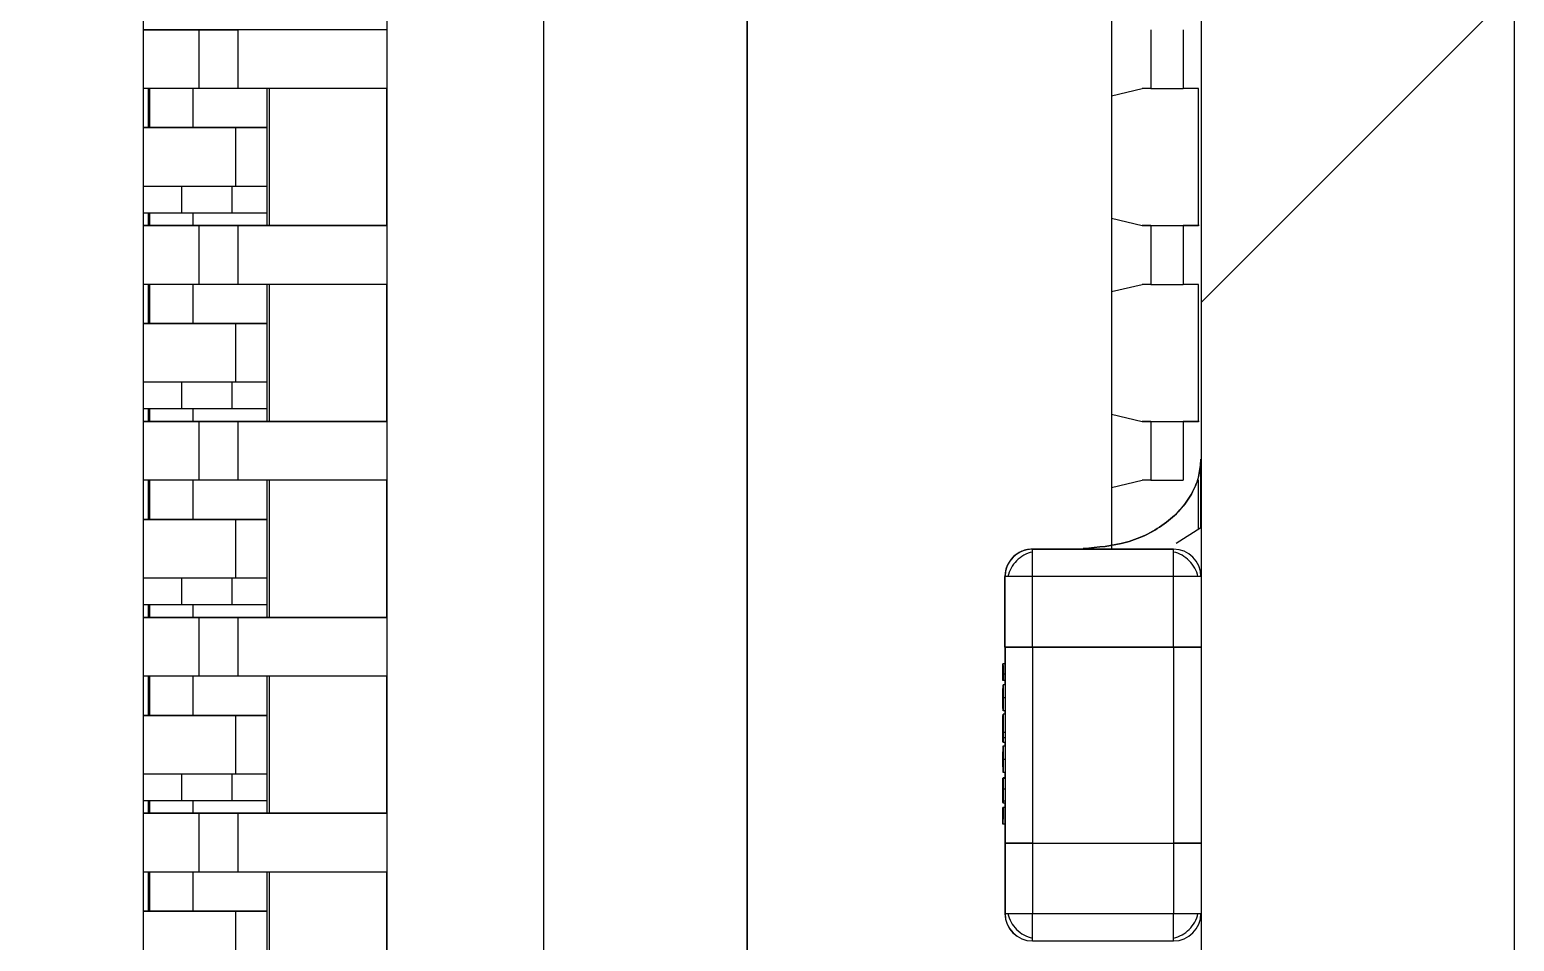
# Model space of a CAD drawing. Header units: millimetres. Extents: x 15 to 1192, y 5 to 836.
# Drawn here: x 573.669 to 577.459, y 328.071 to 330.398 of the extents above; entities that cross this region are included whole.
import ezdxf

# ---------------------------------------------------------------- set-up
doc = ezdxf.new("R2010")
doc.units = ezdxf.units.MM

msp = doc.modelspace()

# ---------------------------------------------------------------- hatches: boundary and pattern name
at = {"linetype": 'Continuous', "lineweight": 18}
h = msp.add_hatch(dxfattribs=at)
h.set_pattern_fill('ANSI31', style=0)
h.paths.add_polyline_path([(576.659, 340.82), (576.659, 318.839), (577.4587, 318.839), (577.4587, 340.82)], flags=0)
h = msp.add_hatch(dxfattribs=at)
h.set_pattern_fill('ANSI31', style=0)
edge = h.paths.add_edge_path(flags=0)
edge.add_line((573.9587, 321.6109), (573.9587, 338.1206))
edge.add_ellipse((418.4599, 339.8657), major_axis=(-2090.9818, 0), ratio=0.000836927, start_angle=94.2208639, end_angle=94.2648177, ccw=False)
edge.add_line((572.359, 338.1205), (572.359, 321.611))
edge.add_ellipse((418.4599, 319.8657), major_axis=(-2090.9818, 0), ratio=0.000836927, start_angle=265.7351823, end_angle=265.7791361, ccw=False)

# ---------------------------------------------------------------- linework, layer by layer
at = {"color": 7, "linetype": 'Continuous', "lineweight": 25}
for p, q in [((577.4587, 340.82), (577.4587, 318.839)), ((573.9587, 338.1206), (573.9587, 321.6109)), ((574.5807, 334.778), (574.5807, 320.323)), ((574.9807, 334.778), (574.9807, 320.323)), ((575.5003, 320.323), (575.5003, 334.778)), ((575.5007, 334.778), (575.5007, 320.323)), ((576.659, 334.1012), (576.659, 318.839)), ((576.4307, 330.5572), (576.4307, 329.0721)), ((574.101, 330.398), (573.9587, 330.398)), ((573.9587, 330.398), (574.2004, 330.398)), ((574.2005, 330.398), (574.1006, 330.398)), ((574.1006, 330.398), (574.101, 330.398)), ((574.101, 330.398), (574.101, 330.248)), ((574.5805, 330.398), (574.2005, 330.398)), ((574.2005, 330.398), (574.2005, 330.248)), ((574.5805, 330.398), (574.5804, 330.398)), ((574.5805, 330.398), (574.5805, 330.248)), ((576.5312, 330.398), (576.5312, 330.248)), ((576.6138, 330.398), (576.6138, 330.248)), ((574.101, 330.248), (573.9587, 330.248)), ((573.9718, 330.248), (573.9718, 330.148)), ((573.9753, 330.148), (573.9753, 330.248)), ((574.0854, 330.248), (574.0854, 330.148)), ((574.0856, 330.248), (574.0856, 330.148)), ((574.2005, 330.248), (574.1006, 330.248)), ((574.5805, 330.248), (574.2005, 330.248)), ((574.2742, 330.248), (574.2742, 330.148)), ((574.2803, 330.248), (574.2803, 329.898)), ((574.5803, 329.898), (574.5803, 330.248)), ((576.4307, 330.2294), (576.5085, 330.248)), ((576.5312, 330.248), (576.5085, 330.248)), ((576.5312, 330.248), (576.6138, 330.248)), ((576.6526, 330.248), (576.6138, 330.248)), ((576.6526, 329.898), (576.6526, 330.248)), ((574.1943, 330.148), (573.9587, 330.148)), ((573.9587, 330.148), (574.0937, 330.148)), ((574.0937, 330.148), (574.0941, 330.148)), ((574.0941, 330.148), (574.1942, 330.148)), ((574.1942, 330.148), (574.2742, 330.148)), ((574.1943, 330.148), (574.1943, 329.998)), ((574.2743, 330.148), (574.1943, 330.148)), ((574.2742, 330.148), (574.2743, 330.148)), ((574.2743, 330.148), (574.2743, 329.998)), ((574.1943, 329.998), (573.9587, 329.998)), ((574.0562, 329.998), (574.0562, 329.93)), ((574.1862, 329.93), (574.1862, 329.998)), ((574.2743, 329.998), (574.1943, 329.998)), ((574.2742, 329.998), (574.2742, 329.898)), ((574.0562, 329.93), (573.9587, 329.93)), ((573.9718, 329.93), (573.9718, 329.898)), ((573.9753, 329.898), (573.9753, 329.93)), ((574.1862, 329.93), (574.0562, 329.93)), ((574.0854, 329.93), (574.0854, 329.898)), ((574.0856, 329.93), (574.0856, 329.898)), ((574.2742, 329.93), (574.1862, 329.93)), ((574.101, 329.898), (573.9587, 329.898)), ((573.9587, 329.898), (574.2004, 329.898)), ((574.2005, 329.898), (574.1006, 329.898)), ((574.1006, 329.898), (574.101, 329.898)), ((574.101, 329.898), (574.101, 329.748)), ((574.2004, 329.898), (574.5804, 329.898)), ((574.5805, 329.898), (574.2005, 329.898)), ((574.2005, 329.898), (574.2005, 329.748)), ((574.5805, 329.898), (574.5804, 329.898)), ((574.5805, 329.898), (574.5805, 329.748)), ((576.4307, 329.9165), (576.5085, 329.898)), ((576.5312, 329.898), (576.5085, 329.898)), ((576.5085, 329.898), (576.5858, 329.898)), ((576.5312, 329.898), (576.5312, 329.748)), ((576.5312, 329.898), (576.6138, 329.898)), ((576.5858, 329.898), (576.6343, 329.898)), ((576.6543, 329.898), (576.6138, 329.898)), ((576.6138, 329.898), (576.6138, 329.748)), ((576.6343, 329.898), (576.6526, 329.898)), ((574.101, 329.748), (573.9587, 329.748)), ((573.9718, 329.748), (573.9718, 329.648)), ((573.9753, 329.648), (573.9753, 329.748)), ((574.0854, 329.748), (574.0854, 329.648)), ((574.0856, 329.748), (574.0856, 329.648)), ((574.2005, 329.748), (574.1006, 329.748)), ((574.5805, 329.748), (574.2005, 329.748)), ((574.2742, 329.748), (574.2742, 329.648)), ((574.2803, 329.748), (574.2803, 329.398)), ((574.5803, 329.398), (574.5803, 329.748)), ((576.4307, 329.7294), (576.5085, 329.748)), ((576.5312, 329.748), (576.5085, 329.748)), ((576.5312, 329.748), (576.6138, 329.748)), ((576.6526, 329.748), (576.6138, 329.748)), ((576.6526, 329.398), (576.6526, 329.748)), ((574.1943, 329.648), (573.9587, 329.648)), ((573.9587, 329.648), (574.0937, 329.648)), ((574.0937, 329.648), (574.0941, 329.648)), ((574.0941, 329.648), (574.1942, 329.648)), ((574.1942, 329.648), (574.2742, 329.648)), ((574.1943, 329.648), (574.1943, 329.498)), ((574.2743, 329.648), (574.1943, 329.648)), ((574.2742, 329.648), (574.2743, 329.648)), ((574.2743, 329.648), (574.2743, 329.498)), ((574.1943, 329.498), (573.9587, 329.498)), ((574.0562, 329.498), (574.0562, 329.43)), ((574.1862, 329.43), (574.1862, 329.498)), ((574.2743, 329.498), (574.1943, 329.498)), ((574.2742, 329.498), (574.2742, 329.398)), ((574.0562, 329.43), (573.9587, 329.43)), ((573.9718, 329.43), (573.9718, 329.398)), ((573.9753, 329.398), (573.9753, 329.43)), ((574.1862, 329.43), (574.0562, 329.43)), ((574.0854, 329.43), (574.0854, 329.398)), ((574.0856, 329.43), (574.0856, 329.398)), ((574.2742, 329.43), (574.1862, 329.43)), ((576.4307, 329.4165), (576.5085, 329.398)), ((574.101, 329.398), (573.9587, 329.398)), ((573.9587, 329.398), (574.2004, 329.398)), ((574.2005, 329.398), (574.1006, 329.398)), ((574.1006, 329.398), (574.101, 329.398)), ((574.101, 329.398), (574.101, 329.248)), ((574.2004, 329.398), (574.5804, 329.398)), ((574.5805, 329.398), (574.2005, 329.398)), ((574.2005, 329.398), (574.2005, 329.248)), ((574.5805, 329.398), (574.5804, 329.398)), ((574.5805, 329.398), (574.5805, 329.248)), ((576.5312, 329.398), (576.5085, 329.398)), ((576.5085, 329.398), (576.5858, 329.398)), ((576.5312, 329.398), (576.5312, 329.248)), ((576.5312, 329.398), (576.6138, 329.398)), ((576.5858, 329.398), (576.6343, 329.398)), ((576.6543, 329.398), (576.6138, 329.398)), ((576.6138, 329.398), (576.6138, 329.248)), ((576.6343, 329.398), (576.6526, 329.398)), ((574.101, 329.248), (573.9587, 329.248)), ((573.9718, 329.248), (573.9718, 329.148)), ((573.9753, 329.148), (573.9753, 329.248)), ((574.0854, 329.248), (574.0854, 329.148)), ((574.0856, 329.248), (574.0856, 329.148)), ((574.2005, 329.248), (574.1006, 329.248)), ((574.5805, 329.248), (574.2005, 329.248)), ((574.2742, 329.248), (574.2742, 329.148)), ((574.2803, 329.248), (574.2803, 328.898)), ((574.5803, 328.898), (574.5803, 329.248)), ((576.4307, 329.2294), (576.5085, 329.248)), ((576.5312, 329.248), (576.5085, 329.248)), ((576.5312, 329.248), (576.6138, 329.248)), ((576.6526, 329.1227), (576.6526, 329.248)), ((574.1943, 329.148), (573.9587, 329.148)), ((573.9587, 329.148), (574.0937, 329.148)), ((574.0937, 329.148), (574.0941, 329.148)), ((574.0941, 329.148), (574.1942, 329.148)), ((574.1942, 329.148), (574.2742, 329.148)), ((574.1943, 329.148), (574.1943, 328.998)), ((574.2743, 329.148), (574.1943, 329.148)), ((574.2742, 329.148), (574.2743, 329.148)), ((574.2743, 329.148), (574.2743, 328.998)), ((576.6587, 329.1268), (576.5953, 329.0862)), ((576.2287, 329.0721), (576.2284, 329.0721)), ((576.2284, 329.0721), (576.3584, 329.0721)), ((576.5887, 329.0721), (576.2287, 329.0721)), ((576.3584, 329.0739), (576.3584, 329.0705)), ((576.3586, 329.0739), (576.3584, 329.0739)), ((576.3584, 329.0721), (576.5884, 329.0721)), ((576.3586, 329.0712), (576.3586, 329.0739)), ((574.1943, 328.998), (573.9587, 328.998)), ((574.0562, 328.998), (574.0562, 328.93)), ((574.1862, 328.93), (574.1862, 328.998)), ((574.2743, 328.998), (574.1943, 328.998)), ((574.2742, 328.998), (574.2742, 328.898)), ((576.1587, 329.0021), (576.1584, 329.0021)), ((576.1584, 328.8221), (576.1584, 329.0021)), ((576.1587, 328.8221), (576.1587, 329.0021)), ((576.1661, 329.0021), (576.1587, 329.0021)), ((576.2287, 329.0021), (576.1661, 329.0021)), ((576.2287, 328.8221), (576.2287, 329.0021)), ((576.5887, 329.0021), (576.2287, 329.0021)), ((576.5887, 328.8221), (576.5887, 329.0021)), ((576.6513, 329.0021), (576.5887, 329.0021)), ((576.6587, 329.0021), (576.6513, 329.0021)), ((574.0562, 328.93), (573.9587, 328.93)), ((573.9718, 328.93), (573.9718, 328.898)), ((573.9753, 328.898), (573.9753, 328.93)), ((574.1862, 328.93), (574.0562, 328.93)), ((574.0854, 328.93), (574.0854, 328.898)), ((574.0856, 328.93), (574.0856, 328.898)), ((574.2742, 328.93), (574.1862, 328.93)), ((574.101, 328.898), (573.9587, 328.898)), ((573.9587, 328.898), (574.2004, 328.898)), ((574.2005, 328.898), (574.1006, 328.898)), ((574.1006, 328.898), (574.101, 328.898)), ((574.101, 328.898), (574.101, 328.748)), ((574.2004, 328.898), (574.5804, 328.898)), ((574.5805, 328.898), (574.2005, 328.898)), ((574.2005, 328.898), (574.2005, 328.748)), ((574.5805, 328.898), (574.5804, 328.898)), ((574.5805, 328.898), (574.5805, 328.748)), ((576.1587, 328.8221), (576.1584, 328.8221)), ((576.1584, 328.8221), (576.1587, 328.8221)), ((576.2283, 328.8221), (576.1584, 328.8221)), ((576.1584, 328.8221), (576.1584, 328.7795)), ((576.2287, 328.8221), (576.1587, 328.8221)), ((576.1587, 328.8221), (576.1587, 328.3221)), ((576.1587, 328.8221), (576.2287, 328.8221)), ((576.5887, 328.8221), (576.2287, 328.8221)), ((576.2287, 328.8221), (576.2287, 328.3221)), ((576.2287, 328.8221), (576.5887, 328.8221)), ((576.6584, 328.8221), (576.5883, 328.8221)), ((576.6587, 328.8221), (576.5887, 328.8221)), ((576.5887, 328.8221), (576.6587, 328.8221)), ((576.5887, 328.8221), (576.5887, 328.3221)), ((576.1584, 328.7795), (576.1534, 328.7795)), ((576.1534, 328.7577), (576.1534, 328.7372)), ((576.1535, 328.7372), (576.1535, 328.7577)), ((576.1584, 328.7577), (576.1584, 328.7372)), ((574.101, 328.748), (573.9587, 328.748)), ((573.9718, 328.748), (573.9718, 328.648)), ((573.9753, 328.648), (573.9753, 328.748)), ((574.0854, 328.748), (574.0854, 328.648)), ((574.0856, 328.748), (574.0856, 328.648)), ((574.2005, 328.748), (574.1006, 328.748)), ((574.5805, 328.748), (574.2005, 328.748)), ((574.2742, 328.748), (574.2742, 328.648)), ((574.2803, 328.748), (574.2803, 328.398)), ((574.5803, 328.398), (574.5803, 328.748)), ((576.1534, 328.7372), (576.1534, 328.7533)), ((576.1584, 328.7372), (576.1534, 328.7372)), ((576.1585, 328.7533), (576.1535, 328.7533)), ((576.1535, 328.7533), (576.1535, 328.7372)), ((576.1585, 328.7372), (576.1535, 328.7372)), ((576.1586, 328.7261), (576.1536, 328.7261)), ((576.1584, 328.7372), (576.1584, 328.7261)), ((576.1585, 328.7533), (576.1585, 328.7372)), ((576.1534, 328.6651), (576.1534, 328.7161)), ((576.1534, 328.7161), (576.1534, 328.7161)), ((576.1534, 328.7161), (576.1534, 328.6971)), ((576.1535, 328.7161), (576.1534, 328.7161)), ((576.1534, 328.7161), (576.1535, 328.7161)), ((576.1534, 328.6971), (576.1535, 328.6971)), ((576.1535, 328.6971), (576.1534, 328.6971)), ((576.1535, 328.6836), (576.1534, 328.6836)), ((576.1534, 328.6836), (576.1534, 328.6651)), ((576.1535, 328.6971), (576.1535, 328.7161)), ((576.1535, 328.7161), (576.1535, 328.7161)), ((576.1535, 328.6945), (576.1535, 328.6836)), ((576.1536, 328.6836), (576.1535, 328.6836)), ((576.1536, 328.7119), (576.1536, 328.7082)), ((576.1536, 328.7083), (576.1536, 328.7119)), ((576.1586, 328.6926), (576.1536, 328.6926)), ((576.1586, 328.7119), (576.1586, 328.7083)), ((574.1943, 328.648), (573.9587, 328.648)), ((573.9587, 328.648), (574.0937, 328.648)), ((574.0937, 328.648), (574.0941, 328.648)), ((574.0941, 328.648), (574.1942, 328.648)), ((574.1942, 328.648), (574.2742, 328.648)), ((574.2743, 328.648), (574.1943, 328.648)), ((574.1943, 328.648), (574.1943, 328.498)), ((574.2742, 328.648), (574.2743, 328.648)), ((574.2743, 328.648), (574.2743, 328.498)), ((576.1534, 328.6651), (576.1534, 328.6651)), ((576.1536, 328.6476), (576.1534, 328.6476)), ((576.1536, 328.6773), (576.1536, 328.6735)), ((576.1536, 328.6735), (576.1536, 328.6772)), ((576.1586, 328.6592), (576.1536, 328.6592)), ((576.1586, 328.6506), (576.1536, 328.6506)), ((576.1536, 328.6506), (576.1536, 328.6038)), ((576.1536, 328.6044), (576.1536, 328.6506)), ((576.1536, 328.6506), (576.1536, 328.6506)), ((576.1586, 328.6506), (576.1536, 328.6506)), ((576.1584, 328.6592), (576.1584, 328.6506)), ((576.1586, 328.6772), (576.1586, 328.6735)), ((576.1586, 328.6506), (576.1586, 328.6038)), ((576.1586, 328.6506), (576.1586, 328.6506)), ((576.1534, 328.6333), (576.1535, 328.6297)), ((576.1534, 328.6298), (576.1534, 328.6333)), ((576.1536, 328.6141), (576.1535, 328.6141)), ((576.1535, 328.6044), (576.1536, 328.6044)), ((576.1535, 328.5909), (576.1535, 328.6044)), ((576.1536, 328.6044), (576.1535, 328.6044)), ((576.1536, 328.6044), (576.1536, 328.6396)), ((576.1536, 328.6396), (576.1536, 328.6044)), ((576.1536, 328.6044), (576.1536, 328.6044)), ((576.1536, 328.6044), (576.1536, 328.6044)), ((576.1586, 328.6038), (576.1536, 328.6038)), ((576.1536, 328.6038), (576.1536, 328.5909)), ((576.1586, 328.6038), (576.1586, 328.5909)), ((576.1534, 328.5949), (576.1534, 328.5987)), ((576.1535, 328.5987), (576.1534, 328.5949)), ((576.1536, 328.5807), (576.1534, 328.5807)), ((576.1536, 328.5691), (576.1534, 328.5691)), ((576.1536, 328.5909), (576.1535, 328.5909)), ((576.1536, 328.5909), (576.1536, 328.5909)), ((576.1536, 328.5909), (576.1536, 328.5785)), ((576.1536, 328.5785), (576.1536, 328.5909)), ((576.1586, 328.5909), (576.1536, 328.5909)), ((576.1536, 328.5785), (576.1536, 328.5785)), ((576.1586, 328.5785), (576.1536, 328.5785)), ((576.1586, 328.5691), (576.1536, 328.5691)), ((576.1584, 328.5785), (576.1584, 328.5691)), ((576.1586, 328.5909), (576.1586, 328.5785)), ((576.1534, 328.5548), (576.1535, 328.5512)), ((576.1534, 328.5513), (576.1534, 328.5548)), ((576.1536, 328.5548), (576.1536, 328.5512)), ((576.1536, 328.5513), (576.1536, 328.5548)), ((576.1586, 328.5356), (576.1536, 328.5356)), ((576.1586, 328.5548), (576.1586, 328.5513)), ((574.1943, 328.498), (573.9587, 328.498)), ((574.0562, 328.498), (574.0562, 328.43)), ((574.1862, 328.43), (574.1862, 328.498)), ((574.2743, 328.498), (574.1943, 328.498)), ((574.2742, 328.498), (574.2742, 328.398)), ((576.1535, 328.5202), (576.1534, 328.5164)), ((576.1534, 328.5164), (576.1534, 328.5201)), ((576.1536, 328.5202), (576.1536, 328.5164)), ((576.1536, 328.5164), (576.1536, 328.5201)), ((576.1586, 328.5022), (576.1536, 328.5022)), ((576.1584, 328.5022), (576.1584, 328.4888)), ((576.1586, 328.5201), (576.1586, 328.5164)), ((576.1534, 328.4877), (576.1534, 328.4877)), ((576.1534, 328.4877), (576.1534, 328.4866)), ((576.1534, 328.4833), (576.1535, 328.4833)), ((576.1535, 328.4833), (576.1534, 328.4833)), ((576.1535, 328.4242), (576.1535, 328.4888)), ((576.1535, 328.4888), (576.1536, 328.4888)), ((576.1535, 328.4888), (576.1585, 328.4888)), ((576.1535, 328.4833), (576.1535, 328.4259)), ((576.1535, 328.4259), (576.1535, 328.4699)), ((576.1535, 328.4699), (576.1535, 328.4699)), ((576.1586, 328.4888), (576.1536, 328.4888)), ((576.1536, 328.4866), (576.1536, 328.4866)), ((576.1586, 328.4866), (576.1536, 328.4866)), ((576.1586, 328.4866), (576.1536, 328.4866)), ((576.1536, 328.4756), (576.1536, 328.4862)), ((576.1536, 328.4756), (576.1536, 328.4242)), ((576.1586, 328.4598), (576.1536, 328.4598)), ((576.1585, 328.4888), (576.1586, 328.4888)), ((576.1586, 328.4888), (576.1586, 328.4866)), ((576.1586, 328.4866), (576.1586, 328.4866)), ((574.0562, 328.43), (573.9587, 328.43)), ((573.9718, 328.43), (573.9718, 328.398)), ((573.9753, 328.398), (573.9753, 328.43)), ((574.1862, 328.43), (574.0562, 328.43)), ((574.0854, 328.43), (574.0854, 328.398)), ((574.0856, 328.43), (574.0856, 328.398)), ((574.2742, 328.43), (574.1862, 328.43)), ((576.1535, 328.4259), (576.1535, 328.4259)), ((576.1536, 328.4242), (576.1535, 328.4242)), ((576.1586, 328.4286), (576.1536, 328.4286)), ((576.1586, 328.4242), (576.1536, 328.4242)), ((576.1584, 328.4242), (576.1584, 328.4126)), ((576.1586, 328.4286), (576.1586, 328.4242)), ((574.101, 328.398), (573.9587, 328.398)), ((573.9587, 328.398), (574.2004, 328.398)), ((574.2005, 328.398), (574.1006, 328.398)), ((574.1006, 328.398), (574.101, 328.398)), ((574.101, 328.398), (574.101, 328.248)), ((574.2004, 328.398), (574.5804, 328.398)), ((574.5805, 328.398), (574.2005, 328.398)), ((574.2005, 328.398), (574.2005, 328.248)), ((574.5805, 328.398), (574.5804, 328.398)), ((574.5805, 328.398), (574.5805, 328.248)), ((576.1534, 328.3965), (576.1534, 328.4126)), ((576.1534, 328.4126), (576.1534, 328.3922)), ((576.1584, 328.4126), (576.1534, 328.4126)), ((576.1535, 328.4126), (576.1535, 328.3965)), ((576.1585, 328.4126), (576.1535, 328.4126)), ((576.1535, 328.3922), (576.1535, 328.4126)), ((576.1584, 328.4126), (576.1584, 328.3922)), ((576.1585, 328.4126), (576.1585, 328.3965)), ((576.1584, 328.3703), (576.1534, 328.3703)), ((576.1584, 328.3703), (576.1584, 328.3221)), ((576.1584, 328.3221), (576.1587, 328.3221)), ((576.2283, 328.3221), (576.1584, 328.3221)), ((576.1584, 328.3221), (576.1584, 328.1421)), ((576.1584, 328.3221), (576.1587, 328.3221)), ((576.1587, 328.3221), (576.1587, 328.1421)), ((576.1587, 328.3221), (576.2287, 328.3221)), ((576.1587, 328.3221), (576.2287, 328.3221)), ((576.2287, 328.3221), (576.2287, 328.1421)), ((576.2287, 328.3221), (576.5887, 328.3221)), ((576.2287, 328.3221), (576.5887, 328.3221)), ((576.6584, 328.3221), (576.5883, 328.3221)), ((576.5887, 328.3221), (576.6587, 328.3221)), ((576.5887, 328.3221), (576.5887, 328.1421)), ((576.5887, 328.3221), (576.6587, 328.3221)), ((574.101, 328.248), (573.9587, 328.248)), ((573.9718, 328.248), (573.9718, 328.148)), ((573.9753, 328.148), (573.9753, 328.248)), ((574.0854, 328.248), (574.0854, 328.148)), ((574.0856, 328.248), (574.0856, 328.148)), ((574.2005, 328.248), (574.1006, 328.248)), ((574.5805, 328.248), (574.2005, 328.248)), ((574.2742, 328.248), (574.2742, 328.148)), ((574.2803, 328.248), (574.2803, 327.898)), ((574.5803, 327.898), (574.5803, 328.248)), ((574.1943, 328.148), (573.9587, 328.148)), ((573.9587, 328.148), (574.0937, 328.148)), ((574.0937, 328.148), (574.0941, 328.148)), ((574.0941, 328.148), (574.1942, 328.148)), ((574.1942, 328.148), (574.2742, 328.148)), ((574.1943, 328.148), (574.1943, 327.998)), ((574.2743, 328.148), (574.1943, 328.148)), ((574.2742, 328.148), (574.2743, 328.148)), ((574.2743, 328.148), (574.2743, 327.998)), ((576.1584, 328.1421), (576.1587, 328.1421)), ((576.1587, 328.1421), (576.1661, 328.1421)), ((576.1661, 328.1421), (576.2287, 328.1421)), ((576.2287, 328.1421), (576.5887, 328.1421)), ((576.5887, 328.1421), (576.6513, 328.1421)), ((576.6513, 328.1421), (576.6587, 328.1421)), ((576.2284, 328.0721), (576.2287, 328.0721)), ((576.2287, 328.0721), (576.5887, 328.0721))]:
    msp.add_line(p, q, dxfattribs=at)
for centre, radius, start, end in [((576.2284, 329.0021), 0.07, 116.5651, 180), ((576.2287, 329.0021), 0.07, 90, 180), ((576.2454, 328.9864), 0.0802, 102.0675, 135.4922), ((576.2284, 329.0021), 0.07, 90, 116.5651), ((575.433, 329.0656), 0.7957, 359.9371, 0.4692), ((530.467, 329.0098), 45.7617, 359.99044, 0.06883), ((576.5887, 329.0021), 0.07, 360, 90), ((575.793, 329.0656), 0.7957, 359.9371, 0.4692), ((530.827, 329.0098), 45.7617, 359.99044, 0.06883), ((576.5719, 328.9864), 0.0802, 44.5128, 77.9457), ((576.2445, 328.9854), 0.0802, 134.5115, 167.9213), ((576.5729, 328.9854), 0.0801, 12.0431, 45.4908), ((576.2284, 328.1421), 0.07, 180, 270), ((576.2287, 328.1421), 0.07, 180, 270), ((576.2445, 328.1589), 0.0802, 192.0787, 225.4885), ((530.467, 328.1345), 45.7617, 359.93117, 0.00956), ((530.827, 328.1345), 45.7617, 359.93117, 0.00956), ((576.5887, 328.1421), 0.07, 270, 0), ((576.5729, 328.1589), 0.0801, 314.5092, 347.9569), ((576.2454, 328.1579), 0.0802, 224.5078, 257.9325), ((575.433, 328.0787), 0.7957, 359.5308, 0.0629), ((576.5719, 328.1579), 0.0802, 282.0543, 315.4872), ((575.793, 328.0787), 0.7957, 359.5308, 0.0629)]:
    msp.add_arc(centre, radius, start, end, dxfattribs=at)
for points, knots in [([(576.6584, 329.3021), (576.6574, 329.2882), (576.6554, 329.259), (576.6382, 329.216), (576.6101, 329.175), (576.5567, 329.1258), (576.471, 329.083), (576.3957, 329.0769), (576.3584, 329.0739)], [0, 0, 0, 0, 0.100714, 0.210053, 0.329126, 0.457656, 0.731371, 1, 1, 1, 1]), ([(576.3586, 329.0739), (576.3959, 329.0769), (576.4712, 329.083), (576.5569, 329.1258), (576.6103, 329.175), (576.6384, 329.216), (576.6555, 329.259), (576.6576, 329.2882), (576.6586, 329.3021)], [0, 0, 0, 0, 0.2686291, 0.5423436, 0.6708736, 0.7899472, 0.8992865, 1, 1, 1, 1]), ([(576.6587, 329.1268), (576.6587, 329.1418), (576.6587, 329.1737), (576.6586, 329.2338), (576.6586, 329.2751), (576.6586, 329.3021)], [0, 0, 0, 0, 0.235122, 0.499263, 1, 1, 1, 1]), ([(576.1947, 329.0632), (576.1912, 329.0611), (576.1831, 329.0562), (576.175, 329.0489), (576.1721, 329.0434), (576.1719, 329.043)], [0, 0, 0, 0, 0.419938, 0.958664, 1, 1, 1, 1]), ([(576.2121, 329.0701), (576.211, 329.0698), (576.2071, 329.0691), (576.2023, 329.0673), (576.1991, 329.0656), (576.1982, 329.0651)], [0, 0, 0, 0, 0.212574, 0.771436, 1, 1, 1, 1]), ([(576.1534, 328.7533), (576.1534, 328.7616), (576.1534, 328.7769), (576.1534, 328.7787), (576.1534, 328.7795)], [0, 0, 0, 0, 0.537554, 1, 1, 1, 1]), ([(576.1534, 328.7795), (576.1534, 328.7792), (576.1535, 328.7785), (576.1535, 328.7704), (576.1535, 328.7598), (576.1535, 328.7533)], [0, 0, 0, 0, 0.300993, 0.572512, 1, 1, 1, 1]), ([(576.1535, 328.7577), (576.1535, 328.7606), (576.1535, 328.7661), (576.1534, 328.7668), (576.1534, 328.7672)], [0, 0, 0, 0, 0.538811, 1, 1, 1, 1]), ([(576.1534, 328.7672), (576.1534, 328.7666), (576.1534, 328.7657), (576.1534, 328.76), (576.1534, 328.7577)], [0, 0, 0, 0, 0.580934, 1, 1, 1, 1]), ([(576.1584, 328.7795), (576.1584, 328.7792), (576.1585, 328.7785), (576.1585, 328.7704), (576.1585, 328.7598), (576.1585, 328.7533)], [0, 0, 0, 0, 0.300993, 0.572512, 1, 1, 1, 1]), ([(576.1535, 328.6926), (576.1535, 328.6953), (576.1535, 328.7005), (576.1535, 328.7077), (576.1536, 328.7137), (576.1536, 328.7204), (576.1536, 328.7254), (576.1536, 328.7259), (576.1536, 328.7261)], [0, 0, 0, 0, 0.112364, 0.214357, 0.313189, 0.416732, 0.666215, 1, 1, 1, 1]), ([(576.1536, 328.7261), (576.1536, 328.7259), (576.1536, 328.7254), (576.1536, 328.7204), (576.1536, 328.7136), (576.1536, 328.7076), (576.1536, 328.7004), (576.1536, 328.6953), (576.1536, 328.6926)], [0, 0, 0, 0, 0.339798, 0.588213, 0.690159, 0.787863, 0.888855, 1, 1, 1, 1]), ([(576.1586, 328.7261), (576.1586, 328.7259), (576.1586, 328.7254), (576.1586, 328.7204), (576.1586, 328.7136), (576.1586, 328.7076), (576.1586, 328.7004), (576.1586, 328.6953), (576.1586, 328.6926)], [0, 0, 0, 0, 0.339798, 0.588213, 0.690159, 0.787863, 0.888855, 1, 1, 1, 1]), ([(576.1535, 328.7161), (576.1535, 328.7137), (576.1535, 328.7093), (576.1535, 328.7035), (576.1535, 328.6992), (576.1535, 328.6966), (576.1535, 328.695), (576.1535, 328.6947), (576.1535, 328.6945)], [0, 0, 0, 0, 0.244776, 0.440534, 0.596769, 0.714682, 0.845808, 1, 1, 1, 1]), ([(576.1536, 328.6592), (576.1536, 328.6595), (576.1536, 328.6599), (576.1536, 328.665), (576.1536, 328.6717), (576.1535, 328.6777), (576.1535, 328.6848), (576.1535, 328.6899), (576.1535, 328.6926)], [0, 0, 0, 0, 0.338871, 0.587953, 0.690412, 0.788303, 0.889184, 1, 1, 1, 1]), ([(576.1536, 328.6926), (576.1536, 328.6943), (576.1536, 328.6977), (576.1536, 328.7022), (576.1536, 328.7059), (576.1536, 328.7075), (576.1536, 328.7083)], [0, 0, 0, 0, 0.254829, 0.49308, 0.735001, 1, 1, 1, 1]), ([(576.1536, 328.7082), (576.1536, 328.7074), (576.1536, 328.7057), (576.1536, 328.702), (576.1536, 328.6976), (576.1536, 328.6943), (576.1536, 328.6926)], [0, 0, 0, 0, 0.265517, 0.508152, 0.746474, 1, 1, 1, 1]), ([(576.1536, 328.6926), (576.1536, 328.691), (576.1536, 328.6877), (576.1536, 328.6833), (576.1536, 328.6797), (576.1536, 328.6781), (576.1536, 328.6773)], [0, 0, 0, 0, 0.253889, 0.492271, 0.734744, 1, 1, 1, 1]), ([(576.1536, 328.6772), (576.1536, 328.678), (576.1536, 328.6796), (576.1536, 328.6833), (576.1536, 328.6877), (576.1536, 328.6909), (576.1536, 328.6926)], [0, 0, 0, 0, 0.265254, 0.507481, 0.745744, 1, 1, 1, 1]), ([(576.1536, 328.6926), (576.1536, 328.6899), (576.1536, 328.6848), (576.1536, 328.6776), (576.1536, 328.6716), (576.1536, 328.6649), (576.1536, 328.6599), (576.1536, 328.6595), (576.1536, 328.6592)], [0, 0, 0, 0, 0.112067, 0.214012, 0.31317, 0.417462, 0.667811, 1, 1, 1, 1]), ([(576.1586, 328.7083), (576.1586, 328.7075), (576.1586, 328.7059), (576.1586, 328.7022), (576.1586, 328.6977), (576.1586, 328.6943), (576.1586, 328.6926)], [0, 0, 0, 0, 0.264999, 0.50692, 0.745171, 1, 1, 1, 1]), ([(576.1586, 328.6926), (576.1586, 328.6899), (576.1586, 328.6848), (576.1586, 328.6776), (576.1586, 328.6716), (576.1586, 328.6649), (576.1586, 328.6599), (576.1586, 328.6595), (576.1586, 328.6592)], [0, 0, 0, 0, 0.112067, 0.214012, 0.31317, 0.417462, 0.667811, 1, 1, 1, 1]), ([(576.1586, 328.6926), (576.1586, 328.6909), (576.1586, 328.6877), (576.1586, 328.6833), (576.1586, 328.6796), (576.1586, 328.678), (576.1586, 328.6772)], [0, 0, 0, 0, 0.254256, 0.492519, 0.734746, 1, 1, 1, 1]), ([(576.1534, 328.6141), (576.1534, 328.6168), (576.1534, 328.622), (576.1534, 328.6292), (576.1534, 328.6352), (576.1534, 328.6419), (576.1534, 328.6469), (576.1534, 328.6473), (576.1534, 328.6476)], [0, 0, 0, 0, 0.112364, 0.214357, 0.313189, 0.416732, 0.666215, 1, 1, 1, 1]), ([(576.1534, 328.6476), (576.1535, 328.6473), (576.1535, 328.6469), (576.1535, 328.6419), (576.1535, 328.6351), (576.1535, 328.6291), (576.1535, 328.6219), (576.1535, 328.6168), (576.1535, 328.6141)], [0, 0, 0, 0, 0.339798, 0.588213, 0.690159, 0.787863, 0.888855, 1, 1, 1, 1]), ([(576.1534, 328.6141), (576.1534, 328.6158), (576.1534, 328.6192), (576.1534, 328.6236), (576.1534, 328.6273), (576.1534, 328.6289), (576.1534, 328.6298)], [0, 0, 0, 0, 0.254829, 0.49308, 0.735001, 1, 1, 1, 1]), ([(576.1534, 328.5987), (576.1534, 328.5995), (576.1534, 328.6011), (576.1534, 328.6047), (576.1534, 328.6091), (576.1534, 328.6124), (576.1534, 328.6141)], [0, 0, 0, 0, 0.265254, 0.507481, 0.745744, 1, 1, 1, 1]), ([(576.1535, 328.6141), (576.1535, 328.6114), (576.1535, 328.6062), (576.1535, 328.5991), (576.1535, 328.5931), (576.1535, 328.5864), (576.1535, 328.5814), (576.1535, 328.5809), (576.1534, 328.5807)], [0, 0, 0, 0, 0.112067, 0.214012, 0.31317, 0.417462, 0.667811, 1, 1, 1, 1]), ([(576.1534, 328.5807), (576.1534, 328.5809), (576.1534, 328.5814), (576.1534, 328.5864), (576.1534, 328.5932), (576.1534, 328.5992), (576.1534, 328.6063), (576.1534, 328.6114), (576.1534, 328.6141)], [0, 0, 0, 0, 0.3388708, 0.5879528, 0.690412, 0.7883032, 0.8891835, 1, 1, 1, 1]), ([(576.1535, 328.6297), (576.1535, 328.6288), (576.1535, 328.6272), (576.1535, 328.6235), (576.1535, 328.6191), (576.1535, 328.6158), (576.1535, 328.6141)], [0, 0, 0, 0, 0.265517, 0.508152, 0.746474, 1, 1, 1, 1]), ([(576.1535, 328.6141), (576.1535, 328.6124), (576.1535, 328.6092), (576.1535, 328.6048), (576.1535, 328.6012), (576.1535, 328.5996), (576.1535, 328.5987)], [0, 0, 0, 0, 0.253889, 0.492271, 0.734744, 1, 1, 1, 1]), ([(576.1534, 328.5691), (576.1535, 328.5688), (576.1535, 328.5684), (576.1535, 328.5633), (576.1535, 328.5565), (576.1535, 328.5505), (576.1535, 328.5434), (576.1535, 328.5383), (576.1535, 328.5356)], [0, 0, 0, 0, 0.339798, 0.588213, 0.690159, 0.787863, 0.888855, 1, 1, 1, 1]), ([(576.1535, 328.5356), (576.1535, 328.5383), (576.1535, 328.5435), (576.1535, 328.5507), (576.1536, 328.5567), (576.1536, 328.5634), (576.1536, 328.5683), (576.1536, 328.5688), (576.1536, 328.5691)], [0, 0, 0, 0, 0.112364, 0.214357, 0.313189, 0.416732, 0.666215, 1, 1, 1, 1]), ([(576.1536, 328.5691), (576.1536, 328.5688), (576.1536, 328.5684), (576.1536, 328.5633), (576.1536, 328.5565), (576.1536, 328.5505), (576.1536, 328.5434), (576.1536, 328.5383), (576.1536, 328.5356)], [0, 0, 0, 0, 0.339798, 0.588213, 0.690159, 0.787863, 0.888855, 1, 1, 1, 1]), ([(576.1586, 328.5691), (576.1586, 328.5688), (576.1586, 328.5684), (576.1586, 328.5633), (576.1586, 328.5565), (576.1586, 328.5505), (576.1586, 328.5434), (576.1586, 328.5383), (576.1586, 328.5356)], [0, 0, 0, 0, 0.339798, 0.588213, 0.690159, 0.787863, 0.888855, 1, 1, 1, 1]), ([(576.1534, 328.5356), (576.1534, 328.5373), (576.1534, 328.5406), (576.1534, 328.5451), (576.1534, 328.5488), (576.1534, 328.5504), (576.1534, 328.5513)], [0, 0, 0, 0, 0.254829, 0.49308, 0.735001, 1, 1, 1, 1]), ([(576.1534, 328.5201), (576.1534, 328.521), (576.1534, 328.5226), (576.1534, 328.5262), (576.1534, 328.5306), (576.1534, 328.5339), (576.1534, 328.5356)], [0, 0, 0, 0, 0.265254, 0.507481, 0.745744, 1, 1, 1, 1]), ([(576.1535, 328.5356), (576.1535, 328.5329), (576.1535, 328.5277), (576.1535, 328.5205), (576.1535, 328.5145), (576.1535, 328.5079), (576.1535, 328.5029), (576.1535, 328.5024), (576.1534, 328.5022)], [0, 0, 0, 0, 0.112067, 0.214012, 0.31317, 0.417462, 0.667811, 1, 1, 1, 1]), ([(576.1535, 328.5512), (576.1535, 328.5503), (576.1535, 328.5487), (576.1535, 328.545), (576.1535, 328.5405), (576.1535, 328.5373), (576.1535, 328.5356)], [0, 0, 0, 0, 0.265517, 0.508152, 0.746474, 1, 1, 1, 1]), ([(576.1536, 328.5022), (576.1536, 328.5024), (576.1536, 328.5029), (576.1536, 328.5079), (576.1536, 328.5147), (576.1535, 328.5206), (576.1535, 328.5278), (576.1535, 328.5329), (576.1535, 328.5356)], [0, 0, 0, 0, 0.338871, 0.587953, 0.690412, 0.788303, 0.889184, 1, 1, 1, 1]), ([(576.1535, 328.5356), (576.1535, 328.5339), (576.1535, 328.5307), (576.1535, 328.5263), (576.1535, 328.5227), (576.1535, 328.5211), (576.1535, 328.5202)], [0, 0, 0, 0, 0.253889, 0.492271, 0.734744, 1, 1, 1, 1]), ([(576.1536, 328.5356), (576.1536, 328.5373), (576.1536, 328.5406), (576.1536, 328.5451), (576.1536, 328.5488), (576.1536, 328.5504), (576.1536, 328.5513)], [0, 0, 0, 0, 0.254829, 0.49308, 0.735001, 1, 1, 1, 1]), ([(576.1536, 328.5512), (576.1536, 328.5503), (576.1536, 328.5487), (576.1536, 328.545), (576.1536, 328.5405), (576.1536, 328.5373), (576.1536, 328.5356)], [0, 0, 0, 0, 0.265517, 0.508152, 0.746474, 1, 1, 1, 1]), ([(576.1536, 328.5356), (576.1536, 328.5339), (576.1536, 328.5307), (576.1536, 328.5263), (576.1536, 328.5227), (576.1536, 328.5211), (576.1536, 328.5202)], [0, 0, 0, 0, 0.253889, 0.492271, 0.734744, 1, 1, 1, 1]), ([(576.1536, 328.5201), (576.1536, 328.521), (576.1536, 328.5226), (576.1536, 328.5262), (576.1536, 328.5306), (576.1536, 328.5339), (576.1536, 328.5356)], [0, 0, 0, 0, 0.265254, 0.507481, 0.745744, 1, 1, 1, 1]), ([(576.1536, 328.5356), (576.1536, 328.5329), (576.1536, 328.5277), (576.1536, 328.5205), (576.1536, 328.5145), (576.1536, 328.5079), (576.1536, 328.5029), (576.1536, 328.5024), (576.1536, 328.5022)], [0, 0, 0, 0, 0.1120669, 0.2140123, 0.3131695, 0.4174616, 0.6678105, 1, 1, 1, 1]), ([(576.1586, 328.5513), (576.1586, 328.5504), (576.1586, 328.5488), (576.1586, 328.5451), (576.1586, 328.5406), (576.1586, 328.5373), (576.1586, 328.5356)], [0, 0, 0, 0, 0.264999, 0.50692, 0.745171, 1, 1, 1, 1]), ([(576.1586, 328.5356), (576.1586, 328.5329), (576.1586, 328.5277), (576.1586, 328.5205), (576.1586, 328.5145), (576.1586, 328.5079), (576.1586, 328.5029), (576.1586, 328.5024), (576.1586, 328.5022)], [0, 0, 0, 0, 0.112067, 0.214012, 0.31317, 0.417462, 0.667811, 1, 1, 1, 1]), ([(576.1586, 328.5356), (576.1586, 328.5339), (576.1586, 328.5306), (576.1586, 328.5262), (576.1586, 328.5226), (576.1586, 328.521), (576.1586, 328.5201)], [0, 0, 0, 0, 0.254256, 0.492519, 0.734746, 1, 1, 1, 1]), ([(576.1534, 328.4603), (576.1534, 328.4658), (576.1534, 328.4753), (576.1534, 328.4841), (576.1534, 328.4877)], [0, 0, 0, 0, 0.589174, 1, 1, 1, 1]), ([(576.1534, 328.4866), (576.1534, 328.4849), (576.1534, 328.4813), (576.1534, 328.4774), (576.1534, 328.4754)], [0, 0, 0, 0, 0.489547, 1, 1, 1, 1]), ([(576.1534, 328.4626), (576.1534, 328.4669), (576.1534, 328.4739), (576.1534, 328.4807), (576.1534, 328.4833)], [0, 0, 0, 0, 0.61712, 1, 1, 1, 1]), ([(576.1534, 328.4754), (576.1534, 328.4726), (576.1534, 328.4676), (576.1534, 328.4623), (576.1534, 328.46)], [0, 0, 0, 0, 0.557875, 1, 1, 1, 1]), ([(576.1534, 328.4455), (576.1534, 328.4467), (576.1534, 328.4493), (576.1534, 328.4552), (576.1534, 328.4597), (576.1534, 328.4626)], [0, 0, 0, 0, 0.248556, 0.5192918, 1, 1, 1, 1]), ([(576.1534, 328.4346), (576.1534, 328.4364), (576.1534, 328.4401), (576.1534, 328.4488), (576.1534, 328.4558), (576.1534, 328.4603)], [0, 0, 0, 0, 0.258014, 0.531707, 1, 1, 1, 1]), ([(576.1534, 328.46), (576.1534, 328.4568), (576.1534, 328.4511), (576.1534, 328.4468), (576.1534, 328.4449)], [0, 0, 0, 0, 0.558352, 1, 1, 1, 1]), ([(576.1535, 328.4699), (576.1535, 328.468), (576.1535, 328.4648), (576.1535, 328.4617), (576.1535, 328.4604)], [0, 0, 0, 0, 0.589156, 1, 1, 1, 1]), ([(576.1535, 328.4604), (576.1535, 328.4552), (576.1535, 328.4465), (576.1535, 328.4391), (576.1535, 328.4361)], [0, 0, 0, 0, 0.58851, 1, 1, 1, 1]), ([(576.1536, 328.4888), (576.1536, 328.4838), (576.1536, 328.4752), (576.1536, 328.467), (576.1536, 328.4635)], [0, 0, 0, 0, 0.568418, 1, 1, 1, 1]), ([(576.1536, 328.4866), (576.1536, 328.482), (576.1536, 328.4733), (576.1536, 328.4641), (576.1536, 328.4598)], [0, 0, 0, 0, 0.531325, 1, 1, 1, 1]), ([(576.1536, 328.4608), (576.1536, 328.4636), (576.1536, 328.4687), (576.1536, 328.4735), (576.1536, 328.4756)], [0, 0, 0, 0, 0.559128, 1, 1, 1, 1]), ([(576.1536, 328.448), (576.1536, 328.4535), (576.1536, 328.4625), (576.1536, 328.4719), (576.1536, 328.4756)], [0, 0, 0, 0, 0.608503, 1, 1, 1, 1]), ([(576.1536, 328.4635), (576.1536, 328.4598), (576.1536, 328.4535), (576.1536, 328.4448), (576.1536, 328.4435), (576.1536, 328.4428)], [0, 0, 0, 0, 0.3923476, 0.6608701, 1, 1, 1, 1]), ([(576.1536, 328.448), (576.1536, 328.4501), (576.1536, 328.454), (576.1536, 328.4586), (576.1536, 328.4608)], [0, 0, 0, 0, 0.533571, 1, 1, 1, 1]), ([(576.1536, 328.4598), (576.1536, 328.4564), (576.1536, 328.45), (576.1536, 328.4413), (576.1536, 328.4343), (576.1536, 328.4293), (576.1536, 328.4288), (576.1536, 328.4286)], [0, 0, 0, 0, 0.211477, 0.39726, 0.572957, 0.776333, 1, 1, 1, 1]), ([(576.1586, 328.4866), (576.1586, 328.482), (576.1586, 328.4733), (576.1586, 328.4641), (576.1586, 328.4598)], [0, 0, 0, 0, 0.531325, 1, 1, 1, 1]), ([(576.1586, 328.4598), (576.1586, 328.4564), (576.1586, 328.45), (576.1586, 328.4413), (576.1586, 328.4343), (576.1586, 328.4293), (576.1586, 328.4288), (576.1586, 328.4286)], [0, 0, 0, 0, 0.211477, 0.39726, 0.572957, 0.776333, 1, 1, 1, 1]), ([(576.1534, 328.4396), (576.1534, 328.4396), (576.1534, 328.4398), (576.1534, 328.4414), (576.1534, 328.444), (576.1534, 328.4455)], [0, 0, 0, 0, 0.337532, 0.61203, 1, 1, 1, 1]), ([(576.1534, 328.4449), (576.1534, 328.4432), (576.1534, 328.4399), (576.1534, 328.4397), (576.1534, 328.4396)], [0, 0, 0, 0, 0.515331, 1, 1, 1, 1]), ([(576.1535, 328.4361), (576.1535, 328.4343), (576.1534, 328.4307), (576.1534, 328.426), (576.1534, 328.4256), (576.1534, 328.4253)], [0, 0, 0, 0, 0.249731, 0.503931, 1, 1, 1, 1]), ([(576.1534, 328.4253), (576.1534, 328.4258), (576.1534, 328.4266), (576.1534, 328.4322), (576.1534, 328.4346)], [0, 0, 0, 0, 0.578909, 1, 1, 1, 1]), ([(576.1536, 328.4428), (576.1536, 328.4429), (576.1536, 328.443), (576.1536, 328.4445), (576.1536, 328.4467), (576.1536, 328.448)], [0, 0, 0, 0, 0.317664, 0.600214, 1, 1, 1, 1]), ([(576.1536, 328.434), (576.1536, 328.4363), (576.1536, 328.4404), (576.1536, 328.4456), (576.1536, 328.448)], [0, 0, 0, 0, 0.545051, 1, 1, 1, 1]), ([(576.1536, 328.4286), (576.1536, 328.4288), (576.1536, 328.4293), (576.1536, 328.4326), (576.1536, 328.434)], [0, 0, 0, 0, 0.582881, 1, 1, 1, 1]), ([(576.1535, 328.3965), (576.1535, 328.3883), (576.1535, 328.373), (576.1534, 328.3712), (576.1534, 328.3703)], [0, 0, 0, 0, 0.539431, 1, 1, 1, 1]), ([(576.1534, 328.3703), (576.1534, 328.3706), (576.1534, 328.3713), (576.1534, 328.3796), (576.1534, 328.3901), (576.1534, 328.3965)], [0, 0, 0, 0, 0.30177, 0.573196, 1, 1, 1, 1]), ([(576.1534, 328.3922), (576.1534, 328.3892), (576.1534, 328.3837), (576.1534, 328.383), (576.1534, 328.3827)], [0, 0, 0, 0, 0.540571, 1, 1, 1, 1]), ([(576.1534, 328.3827), (576.1534, 328.3832), (576.1535, 328.3842), (576.1535, 328.3898), (576.1535, 328.3922)], [0, 0, 0, 0, 0.580976, 1, 1, 1, 1]), ([(576.1585, 328.3965), (576.1585, 328.3883), (576.1585, 328.373), (576.1584, 328.3712), (576.1584, 328.3703)], [0, 0, 0, 0, 0.539431, 1, 1, 1, 1])]:
    msp.add_open_spline(points, degree=3, knots=knots, dxfattribs=at)

doc.saveas('drawing.dxf')
